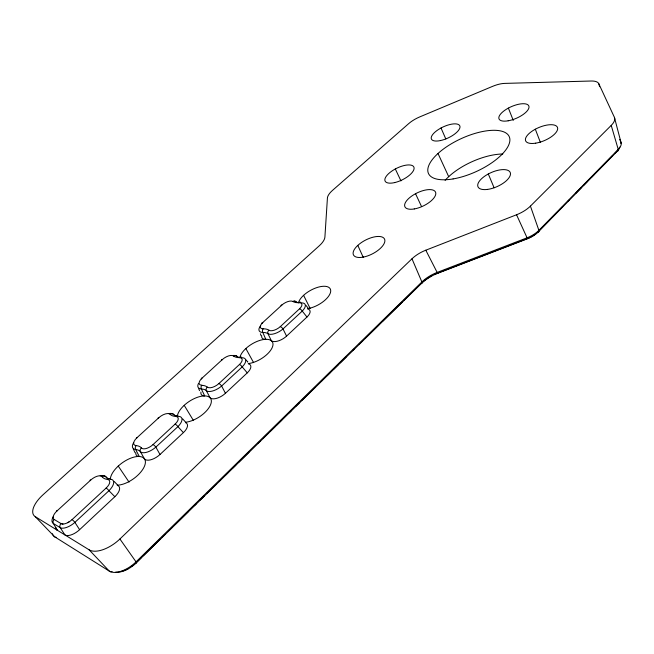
<?xml version="1.0" encoding="UTF-8"?>
<svg xmlns="http://www.w3.org/2000/svg" width="654" height="654" viewBox="0 0 654 654"><rect width="100%" height="100%" fill="white"/><g stroke="black" fill="none" stroke-linecap="round" stroke-linejoin="round"><path stroke-width="0.98" d="M434.419 274.508A27.018 13.26 -25.9 0 1 437.951 273.004L527.418 238.579A16.317 7.75 -23.3 0 0 537.711 232.129L549.842 219.752M551.984 217.569L556.26 213.196M559.832 209.558L562.685 206.648M567.68 201.546L569.103 200.091M575.528 193.535L581.234 187.714M583.376 185.532L587.652 181.158M591.216 177.52L594.077 174.61M599.064 169.509L600.495 168.053M601.917 166.598L612.618 155.677M614.76 153.494L616.902 151.311A15.753 6.859 -21.4 0 0 619.191 147.976M35.251 516.644L89.14 549.834A25.972 12.925 -37.7 0 0 119.911 538.994L411.987 258.78A21.958 10.309 -26 0 1 425.803 250.204L516.546 214.765A21.901 9.949 -23.6 0 0 530.427 206.108L611.22 125.404A21.132 8.788 -21.7 0 0 614.408 117.336L598.811 83.737A19.808 7.717 -22.2 0 0 591.175 81.014L504.667 83.401A18.132 6.736 -24.1 0 0 492.462 86.41L419.852 116.862A17.683 6.597 -25.6 0 0 408.734 123.59L332.592 190.306A18.386 7.268 -27.4 0 0 327.417 198.031L324.907 237.075A19.399 8.11 -28.5 0 1 319.283 245.781L43.041 494.751A24.149 10.979 -37.3 0 0 35.251 516.644L54.609 536.762L109.283 571.106A3.245 2.567 -56.4 0 0 112.087 571.449M136.661 562.154L141.035 557.87M143.218 555.728L160.72 538.585M162.176 537.155L165.094 534.293M168.74 530.721L172.386 527.149M175.305 524.295L188.426 511.436M194.263 505.722L196.445 503.58M200.091 500.008L204.473 495.724M206.656 493.582L216.139 484.295M219.049 481.434L220.512 480.003M225.614 475.008L227.805 472.867M232.178 468.575L235.824 465.01M238.743 462.149L248.945 452.151M257.701 443.576L259.883 441.434M263.529 437.861L267.903 433.577M270.094 431.436L275.195 426.433M276.658 425.002L281.76 420.007M289.052 412.862L291.243 410.72M295.616 406.428L299.262 402.864M302.173 400.003L315.302 387.143M321.13 381.429L322.594 379.999M326.967 375.715L330.613 372.142M333.532 369.289L338.633 364.286M340.096 362.856L346.653 356.43M352.49 350.716L354.672 348.574M359.054 344.29L362.7 340.718M365.611 337.856L378.74 324.997M382.386 321.425L402.071 302.14M403.526 300.709L421.029 283.566A27.018 13.26 -25.9 0 1 430.945 276.29M53.358 516.488A12.557 6.05 -36.3 0 0 53.366 523.511L60.209 527.655L64.934 534.923A12.622 6.033 -37.9 0 0 79.608 529.683L114.851 496.713A12.295 5.894 -36.6 0 0 117.377 485.35M133.612 442.725A11.788 5.657 -32.8 0 0 135.697 449.551A21.345 10.063 -35.7 0 1 140.389 451.636L144.428 458.814A11.87 5.698 -35 0 0 159.993 454.497L183.373 432.629L177.913 426.629A2.902 0.809 47 0 0 175.117 424.111A8.772 4.137 -34 0 0 175.632 416.418A23.135 10.816 -33.2 0 1 170.114 414.334A2.894 2.493 -43.6 0 1 173.719 414.53A20.315 9.524 -33.2 0 0 177.34 416.23M198.481 383.489A11.249 5.322 -30.4 0 0 201.424 389.016A20.315 9.524 -33.2 0 1 206.353 390.667L210.073 397.771A11.322 5.379 -32.5 0 0 225.442 393.283L247.261 372.87A11.159 5.273 -31.7 0 0 248.218 363.796M271.369 340.759A10.873 5.069 -30.3 0 0 286.566 336.123L306.963 317.035A10.742 4.962 -29.6 0 0 307.682 308.966M260.684 325.733A10.807 4.995 -28.2 0 0 262.834 332.453A19.465 8.984 -31 0 1 267.96 333.72A10.897 4.717 -29.3 0 0 283.01 328.946L302.246 311.067A10.766 4.848 -31.8 0 0 301.658 302.9M72.054 519.628L106.128 488.056A9.246 4.365 -36.5 0 0 107.37 479.415A24.386 11.453 -35.6 0 1 102.163 476.799A9.164 4.276 -36.4 0 0 90.685 480.085L57.094 510.839A9.442 4.39 -37.6 0 0 55.852 512.09L54.887 513.267A9.36 4.349 -37.6 0 0 53.154 517.167L53.227 518.156A9.409 4.374 -37.6 0 0 54.208 519.48L61.043 523.601A9.499 4.464 -37.6 0 0 72.054 519.628A3.057 0.531 47 0 1 74.899 522.374L79.608 529.683M170.13 414.317A8.69 4.055 -34 0 0 158.791 417.734L137.005 437.681A8.837 4.128 -34.8 0 0 136.097 445.603A24.386 11.453 -35.6 0 1 141.46 447.957A8.919 4.21 -34.8 0 0 153.061 444.565L175.117 424.111M239.307 357.648A2.78 1.978 -88.6 0 1 241.972 357.738A11.192 5.134 -33.8 0 1 242.193 366.886L221.616 386.007A11.347 5.028 -31.3 0 1 206.353 390.667A2.853 2.461 -47.5 0 1 207.408 387.086A8.51 3.981 -32.4 0 0 218.861 383.587L239.438 364.507A8.388 3.899 -31.7 0 0 239.307 357.64A22.171 10.194 -31 0 1 233.552 356.021M262.794 322.512A8.093 3.679 -30.4 0 0 263.153 328.815A22.228 10.227 -31 0 1 269.007 330.237A8.167 3.744 -30.2 0 0 280.288 326.648L299.54 308.802A8.069 3.671 -29.6 0 0 298.845 302.696A21.378 9.589 -29 0 1 292.886 301.486A8.003 3.605 -29.7 0 0 281.858 305.058L262.802 322.512A2.69 1.022 47.4 0 0 262.115 323.419M201.44 378.968A2.78 0.883 47.3 0 1 202.012 378.167L222.376 359.528A8.314 3.826 -31.8 0 1 233.568 356.013A2.771 2.403 -50.9 0 1 236.928 356.316A19.465 8.984 -31 0 0 238.587 357.198M69.169 521.851L67.673 522.701M63.029 524.05L61.958 523.952M114.851 496.713L108.956 490.721A3.008 0.621 47 0 0 106.128 488.056M117.213 484.614L114.156 481.475M89.14 549.834L109.283 571.106A22.522 11.658 -38.3 0 0 136.032 561.86L421.879 281.956A24.337 11.903 -25.9 0 1 437.15 272.424L526.871 237.893A19.023 9.009 -23.3 0 0 538.896 230.355L618.234 149.414A18.369 7.971 -21.4 0 0 620.94 142.204L614.408 117.336M110.918 479.57L110.575 479.202A21.345 10.063 -35.7 0 1 105.997 476.905A12.222 6 -37.8 0 0 100.176 475.793M182.63 418.862L185.474 422.01M107.281 478.336L105.997 476.905A3.049 2.583 -37.1 0 0 102.163 476.799M247.425 361.556L247.825 362.03L246.1 359.978M247.261 372.87L242.184 366.886A2.804 0.973 47.1 0 0 239.438 364.507M174.593 415.609L173.719 414.53A11.6 5.714 -35.3 0 0 168.936 413.541M306.963 317.035L302.246 311.067A2.714 1.104 47.1 0 0 299.54 308.802M305.9 305.328L308.369 308.459M237.198 356.675L236.928 356.316A11.093 5.42 -32.9 0 0 233.404 355.449M119.911 538.994L136.032 561.86A3.123 0.58 46.4 0 1 135.926 562.865A19.309 10.031 -38.3 0 1 131.781 566.364M296.556 302.573L296.066 301.846A10.677 5.126 -30.7 0 0 294.39 301.249M118.26 466.081L129.059 482.112M184.207 405.317L193.47 420.587M159.993 454.497L155.856 447.123A2.935 0.752 47 0 0 153.052 444.565M245.855 348.533L253.597 362.627M225.442 393.283L221.616 386.007A2.837 0.924 47.1 0 0 218.853 383.587M425.803 250.204L437.224 272.571L437.951 273.004M303.595 295.33L310.192 308.541M283.01 328.946L286.558 336.115M271.385 340.742L267.96 333.72A2.73 2.371 -54.8 0 1 269.007 330.237M133.285 448.971L135.108 452.723M395.318 168.969L400.943 180.88M415.535 193.715L421.544 206.558M438.008 153.469L448.709 176.694M619.69 139.457L620.94 142.204A2.632 2.273 -25 0 1 620.834 143.569M357.803 245.389L363.199 257.259M516.546 214.765L527.418 238.579M198.734 388.787L199.552 390.651M441.025 127.996L445.799 138.942M411.987 258.78L421.879 281.956A2.665 1.3 45.5 0 1 421.029 283.566M488.301 173.98L494.105 187.772M508.387 108.09L513.251 120.401M260.349 333.785L261.077 335.633M535.324 129.214L540.449 142.539M530.427 206.108L538.896 230.355A2.714 1.561 43.4 0 1 537.711 232.129M611.22 125.404L618.234 149.414A2.575 1.7 42.3 0 1 617.057 151.303M598.811 83.737L599.595 86.696M107.37 479.415A3.033 2.346 -78.6 0 1 110.575 479.202A12.336 5.69 -38.4 0 1 108.956 490.721L74.899 522.374A12.679 5.747 -36.6 0 1 60.201 527.655A3.188 2.616 -54.2 0 1 61.043 523.601M55.942 527.827A12.491 5.894 -37.8 0 0 57.356 530.271L53.383 523.494A3.156 2.6 -53.8 0 1 54.208 519.48M90.317 480.616A2.943 0.597 47.2 0 1 90.685 480.085M56.702 511.109A2.992 0.507 47.1 0 1 57.094 510.839M110.362 478.654A20.462 9.761 -35.8 0 1 132.525 457.53A20.462 9.761 -35.8 0 1 143.578 468.06A20.462 9.761 -35.8 0 1 117.189 485.162M141.46 447.957A2.992 2.551 -40.5 0 0 140.389 451.636A11.895 5.346 -33.6 0 0 155.856 447.123L177.913 426.629A11.707 5.412 -36.1 0 0 178.902 416.385M185.417 422.59A11.666 5.584 -34.1 0 1 183.39 432.629M135.787 452.952A11.756 5.567 -35 0 0 139.294 456.508L135.697 449.551A2.935 2.248 -81.6 0 1 136.097 445.595M175.632 416.418A2.894 2.158 -84.4 0 1 178.411 416.206M201.694 385.312A23.135 10.816 -33.2 0 1 207.31 387.168M158.235 418.241A2.845 0.777 47.2 0 1 158.791 417.734M136.645 438.532A2.878 0.719 47.2 0 1 137.005 437.69M177.365 415.977A19.473 9.238 -33.3 0 1 198.334 396.994A19.473 9.238 -33.3 0 1 210.163 405.66A19.473 9.238 -33.3 0 1 185.875 422.206M200.942 392.032A11.216 5.273 -32.6 0 0 204.686 395.932L201.424 389.016A2.812 2.06 -86.7 0 1 201.784 385.222A8.428 3.899 -32.5 0 1 202.012 378.167M221.763 360.362A2.747 0.932 47.3 0 1 222.376 359.528M239.912 357.509A18.664 8.715 -31.1 0 1 260.276 340.276A18.664 8.715 -31.1 0 1 271.99 348.059A18.664 8.715 -31.1 0 1 248.929 363.501M280.288 326.648A2.739 1.063 47.1 0 1 283.01 328.946M297.815 302.573A18.77 8.453 -29 0 1 296.066 301.846A2.665 2.305 -58.1 0 0 292.894 301.478M261.714 335.829A10.775 4.97 -30.4 0 0 265.794 339.328L262.834 332.453A2.714 1.888 89.7 0 1 263.153 328.815M298.845 302.696A2.681 1.807 88.4 0 1 300.905 302.475M281.097 305.761A2.657 1.063 47.4 0 1 281.866 305.058M445.104 180.357A43.908 18.753 -24.4 0 1 502.803 153.992M298.445 302.851A17.993 8.2 -29 0 1 318.326 287.139A17.993 8.2 -29 0 1 329.853 294.145A17.993 8.2 -29 0 1 307.911 308.598M52.443 533.754A20.961 9.924 -37.8 0 0 54.609 536.762A3.008 2.461 -53.5 0 0 56.506 537.367M128.56 568.449A19.309 10.031 -38.3 0 1 120.213 571.653M619.788 147.068A16.137 7.022 -21.4 0 1 617.204 151.295L538.005 232.137A16.718 7.938 -23.3 0 1 527.459 238.751L437.959 273.184A26.61 13.064 -25.9 0 0 421.29 283.591L136.138 562.98A19.784 10.276 -38.3 0 1 115.742 572.136M453.083 178.926A44.398 18.108 -24.6 0 0 509.548 137.471A44.398 18.108 -24.6 0 0 443.853 148.72A44.398 18.108 -24.6 0 0 453.083 178.926M363.624 257.038A17.437 7.693 -27.3 0 0 384.634 239.29A17.437 7.693 -27.3 0 0 358.719 244.588A17.437 7.693 -27.3 0 0 363.624 257.038M487.614 189.398A17.642 7.611 -24.1 0 0 510.382 172.942A17.642 7.611 -24.1 0 0 484.279 176.49A17.642 7.611 -24.1 0 0 487.614 189.398M414.284 208.945A16.979 7.219 -25.8 0 0 435.67 192.497A16.979 7.219 -25.8 0 0 410.671 196.838A16.979 7.219 -25.8 0 0 414.284 208.945M394.681 182.589A16.007 6.426 -26.2 0 0 413.851 167.023A16.007 6.426 -26.2 0 0 389.882 172.55A16.007 6.426 -26.2 0 0 394.681 182.589M440.387 140.585A15.647 6.041 -25.1 0 0 459.844 125.969A15.647 6.041 -25.1 0 0 436.594 130.808A15.647 6.041 -25.1 0 0 440.387 140.585M508.158 120.802A16.236 6.327 -23.6 0 0 528.89 106.136A16.236 6.327 -23.6 0 0 504.733 110.338A16.236 6.327 -23.6 0 0 508.158 120.802M535.7 143.169A17.266 7.096 -23 0 0 557.494 127.489A17.266 7.096 -23 0 0 531.449 131.618A17.266 7.096 -23 0 0 535.7 143.169"/></g></svg>
